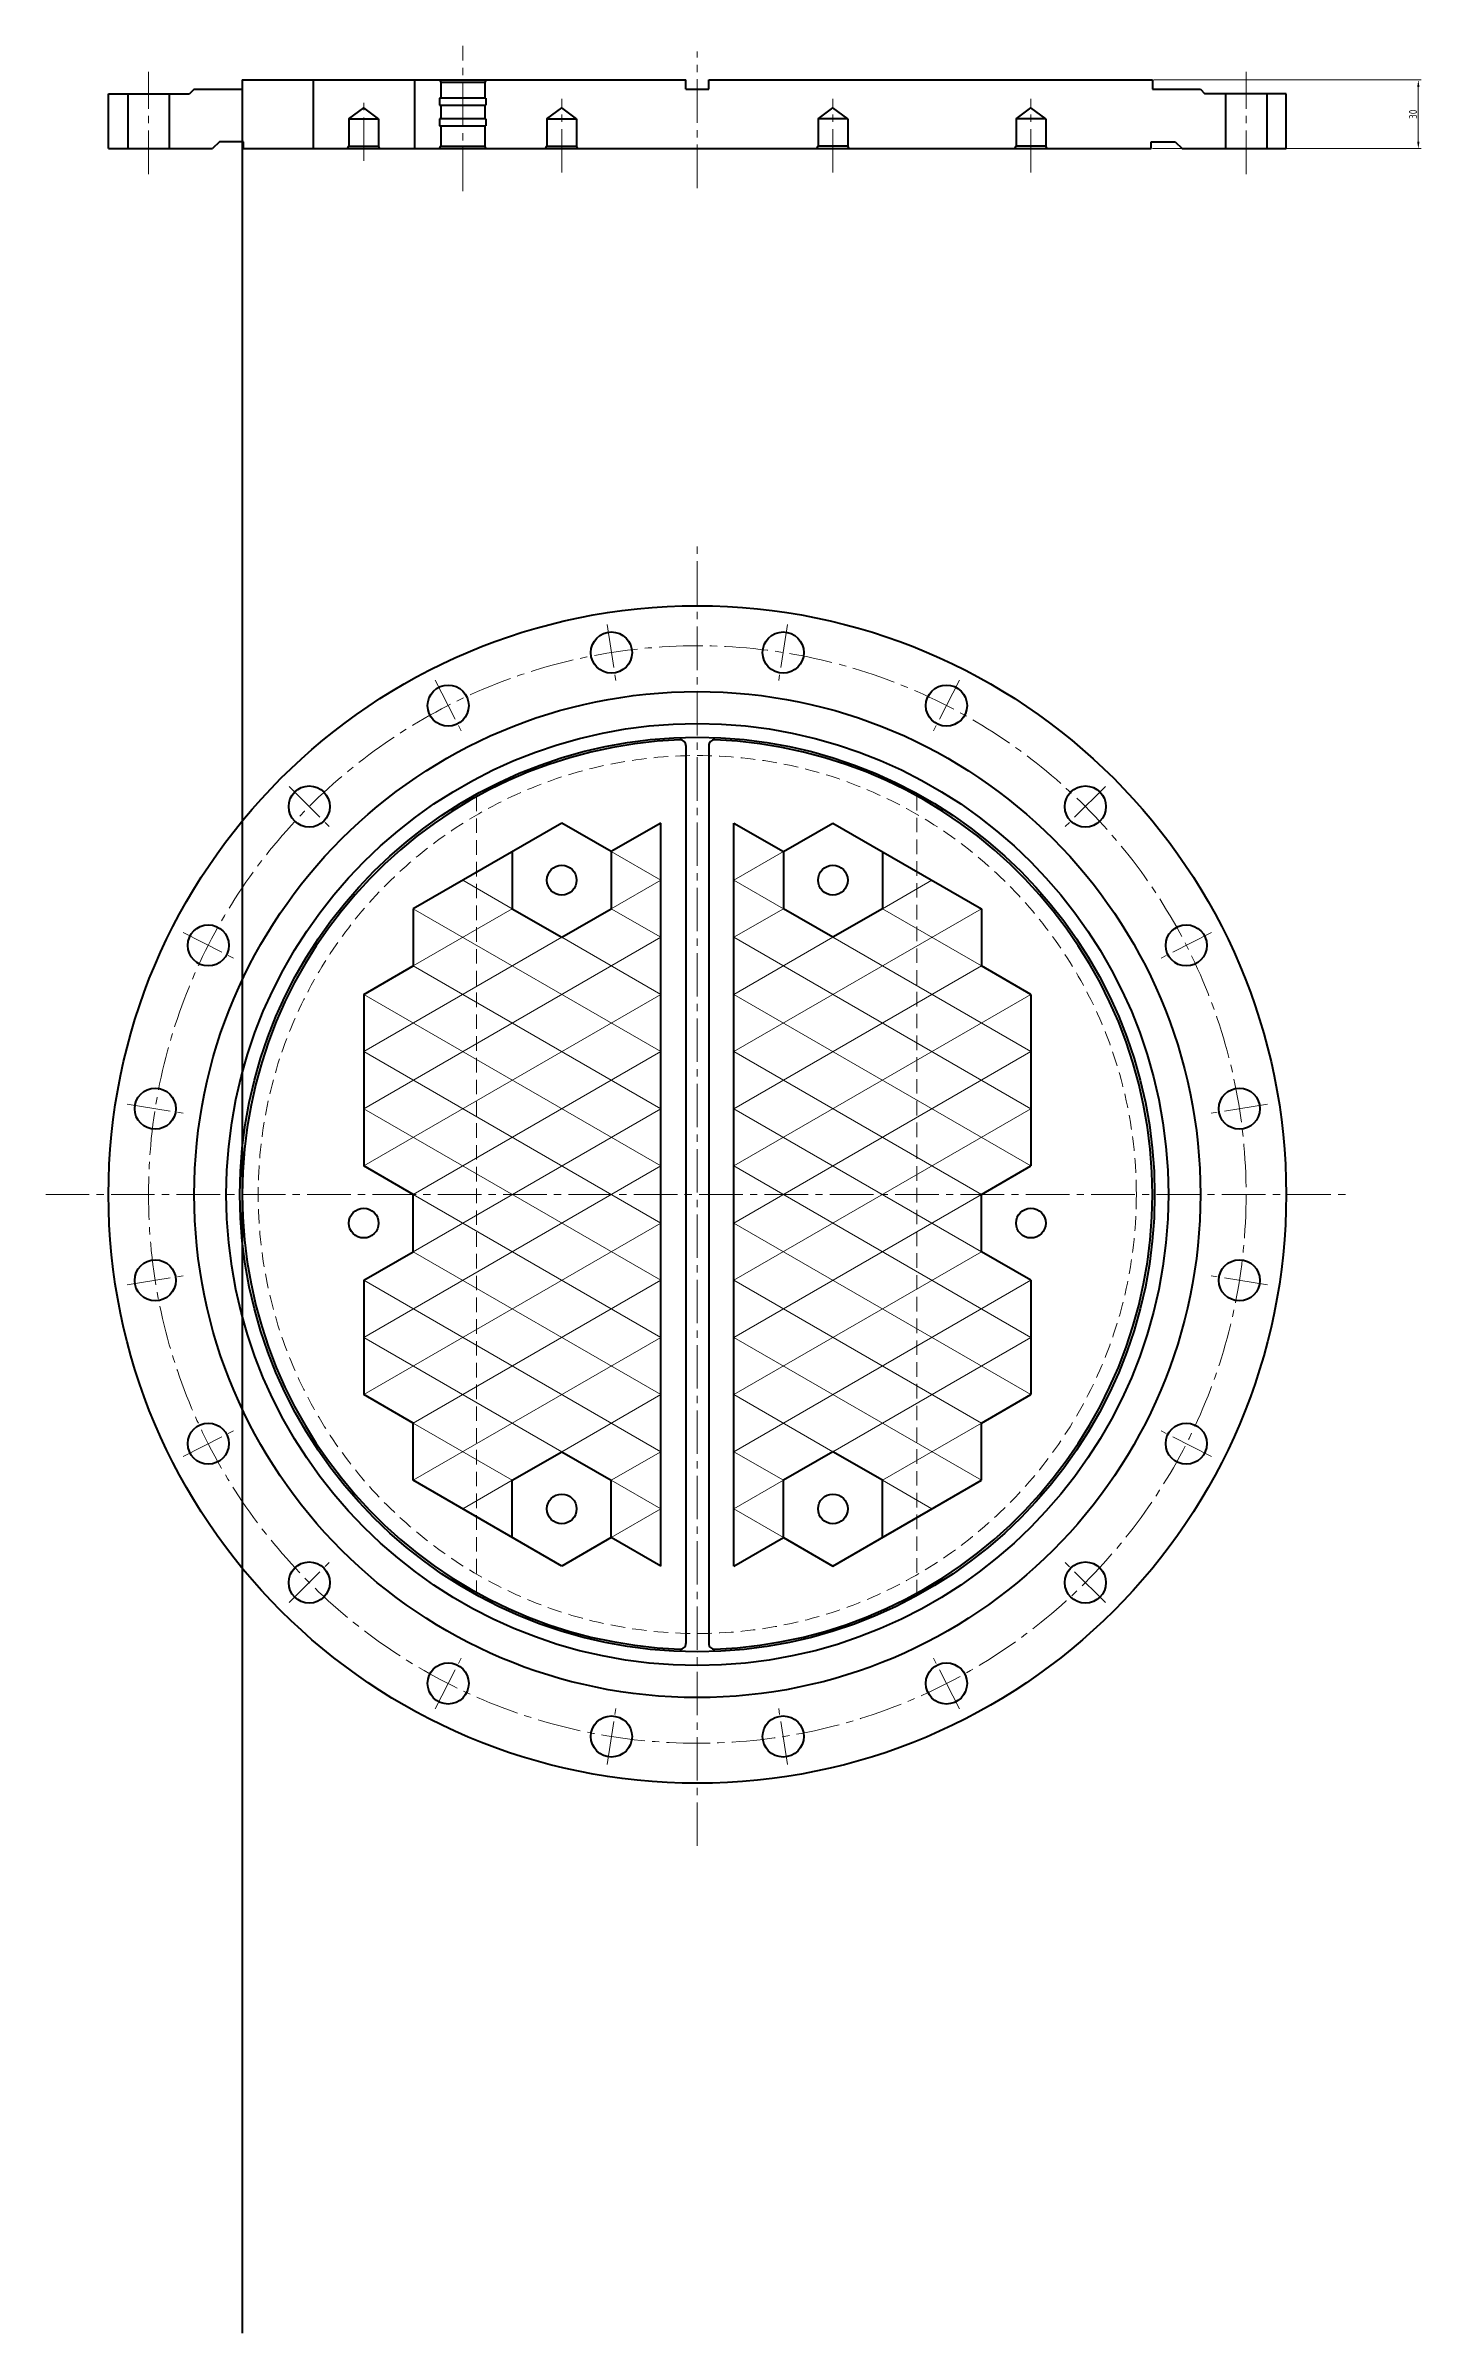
# Model space of a CAD drawing. Header units: millimetres. Extents: x -429811 to -211006, y 118619 to 258323.
# Drawn here: x -217057 to -216456, y 118619 to 119620 of the extents above; entities that cross this region are included whole.
import ezdxf

# ---------------------------------------------------------------- set-up
doc = ezdxf.new("R2010")
doc.units = ezdxf.units.MM
doc.linetypes.add('CENTER2', pattern=[28.575, 19.05, -3.175, 3.175, -3.175])
doc.linetypes.add('DASHED2', pattern=[9.525, 6.35, -3.175])
for name, color, linetype, lineweight in [('图层1', 7, 'Continuous', 40), ('图层2', 1, 'Continuous', 20), ('图层5', 3, 'DASHED2', 20), ('图层6', 4, 'CENTER2', 20)]:
    doc.layers.add(name, color=color, linetype=linetype, lineweight=lineweight)
doc.styles.add('工程字体', font='gbenor.shx', dxfattribs={"bigfont": 'gbcbig.shx'})
doc.dimstyles.new('ISO-25', dxfattribs={"dimtxt": 3.5, "dimasz": 3, "dimexe": 1.25, "dimexo": 0.625, "dimtad": 1, "dimdec": 1, "dimtxsty": '工程字体', "dimcen": 2.5, "dimclrd": 3, "dimclre": 3, "dimclrt": 2, "dimadec": 0, "dimazin": 0, "dimtfac": 1, "dimtdec": 1, "dimtmove": 0, "dimatfit": 3, "dimfxl": 0, "dimlwd": 13, "dimlwe": 13, "dimarcsym": 0})

# ---------------------------------------------------------------- blocks, each defined once
blk = doc.blocks.new('*D140')
at = {"layer": 'Defpoints', "color": 0}
for p in [(-216573.4, 119604.8), (-216573.9, 119574.8), (-216457.1, 119574.8)]:
    blk.add_point(p, dxfattribs=at)
at = {"layer": '图层1', "color": 3, "lineweight": 13}
for p, q in [((-216572.8, 119604.8), (-216455.8, 119604.8)), ((-216457.1, 119601.8), (-216457.1, 119577.8)), ((-216573.3, 119574.8), (-216455.8, 119574.8))]:
    blk.add_line(p, q, dxfattribs=at)
at = {"layer": '图层1', "color": 3}
for points in [[(-216457.6, 119601.8), (-216456.6, 119601.8), (-216457.1, 119604.8)], [(-216457.6, 119577.8), (-216456.6, 119577.8), (-216457.1, 119574.8)]]:
    blk.add_solid(points, dxfattribs=at)
at = {"layer": '图层1', "color": 2, "insert": (-216459.4, 119589.8), "char_height": 3.5, "attachment_point": 5, "rotation": 90, "style": '工程字体'}
blk.add_mtext('30', dxfattribs=at)

msp = doc.modelspace()

# ---------------------------------------------------------------- linework, layer by layer
at = {"layer": '图层1'}
for p, q in [((-216992.41, 119600.81), (-216994.41, 119598.81)), ((-216992.41, 119600.81), (-216971.41, 119600.81)), ((-216971.41, 119604.81), (-216777.41, 119604.81)), ((-216971.41, 119604.81), (-216971.41, 119600.81)), ((-216971.41, 119600.81), (-216971.41, 118619.27)), ((-216940.47, 119604.81), (-216940.47, 119574.81)), ((-216896.15, 119604.81), (-216896.15, 119574.81)), ((-216885.21, 119604.81), (-216884.63, 119603.81)), ((-216884.63, 119603.81), (-216884.63, 119596.81)), ((-216884.63, 119603.81), (-216865.38, 119603.81)), ((-216864.81, 119604.81), (-216865.38, 119603.81)), ((-216865.38, 119603.81), (-216865.38, 119596.81)), ((-216777.41, 119600.81), (-216777.41, 119604.81)), ((-216777.41, 119600.81), (-216767.41, 119600.81)), ((-216767.41, 119600.81), (-216767.41, 119604.81)), ((-216767.41, 119604.81), (-216573.41, 119604.81)), ((-216573.41, 119604.81), (-216573.41, 119600.81)), ((-216573.41, 119600.81), (-216552.41, 119600.81)), ((-216552.41, 119600.81), (-216550.41, 119598.81)), ((-217029.91, 119574.81), (-217029.91, 119598.81)), ((-217029.91, 119598.81), (-216994.41, 119598.81)), ((-217021.41, 119598.81), (-217021.41, 119574.81)), ((-217003.41, 119598.81), (-217003.41, 119574.81)), ((-216924.81, 119587.81), (-216918.31, 119592.56)), ((-216911.81, 119587.81), (-216918.31, 119592.56)), ((-216864.88, 119596.81), (-216885.13, 119596.81)), ((-216885.13, 119596.81), (-216885.13, 119593.81)), ((-216885.13, 119593.81), (-216864.88, 119593.81)), ((-216884.63, 119593.81), (-216884.63, 119587.81)), ((-216865.38, 119593.81), (-216865.38, 119587.81)), ((-216864.88, 119596.81), (-216864.88, 119593.81)), ((-216838.21, 119587.81), (-216831.71, 119592.56)), ((-216825.21, 119587.81), (-216831.71, 119592.56)), ((-216719.61, 119587.81), (-216713.11, 119592.56)), ((-216706.61, 119587.81), (-216713.11, 119592.56)), ((-216633, 119587.81), (-216626.5, 119592.56)), ((-216620, 119587.81), (-216626.5, 119592.56)), ((-216514.91, 119598.81), (-216550.41, 119598.81)), ((-216541.41, 119598.81), (-216541.41, 119574.81)), ((-216523.41, 119598.81), (-216523.41, 119574.81)), ((-216514.91, 119574.81), (-216514.91, 119598.81)), ((-216924.81, 119587.81), (-216911.81, 119587.81)), ((-216924.81, 119587.81), (-216924.81, 119575.81)), ((-216911.81, 119587.81), (-216911.81, 119575.81)), ((-216885.13, 119587.81), (-216885.13, 119584.81)), ((-216864.88, 119587.81), (-216885.13, 119587.81)), ((-216885.13, 119584.81), (-216864.88, 119584.81)), ((-216884.63, 119584.81), (-216884.63, 119575.81)), ((-216865.38, 119584.81), (-216865.38, 119575.81)), ((-216864.88, 119587.81), (-216864.88, 119584.81)), ((-216838.21, 119587.81), (-216838.21, 119575.81)), ((-216838.21, 119587.81), (-216825.21, 119587.81)), ((-216825.21, 119587.81), (-216825.21, 119575.81)), ((-216706.61, 119587.81), (-216719.61, 119587.81)), ((-216719.61, 119587.81), (-216719.61, 119575.81)), ((-216706.61, 119587.81), (-216706.61, 119575.81)), ((-216633, 119587.81), (-216633, 119575.81)), ((-216620, 119587.81), (-216633, 119587.81)), ((-216620, 119587.81), (-216620, 119575.81)), ((-217029.91, 119574.81), (-216984.41, 119574.81)), ((-216981.41, 119577.81), (-216984.41, 119574.81)), ((-216970.91, 119577.81), (-216981.41, 119577.81)), ((-216970.91, 119574.81), (-216970.91, 119577.81)), ((-216970.91, 119574.81), (-216573.91, 119574.81)), ((-216925.39, 119574.81), (-216924.81, 119575.81)), ((-216924.81, 119575.81), (-216911.81, 119575.81)), ((-216911.23, 119574.81), (-216911.81, 119575.81)), ((-216885.21, 119574.81), (-216884.63, 119575.81)), ((-216884.63, 119575.81), (-216865.38, 119575.81)), ((-216864.81, 119574.81), (-216865.38, 119575.81)), ((-216838.79, 119574.81), (-216838.21, 119575.81)), ((-216838.21, 119575.81), (-216825.21, 119575.81)), ((-216824.63, 119574.81), (-216825.21, 119575.81)), ((-216720.18, 119574.81), (-216719.61, 119575.81)), ((-216706.61, 119575.81), (-216719.61, 119575.81)), ((-216706.03, 119574.81), (-216706.61, 119575.81)), ((-216633.58, 119574.81), (-216633, 119575.81)), ((-216620, 119575.81), (-216633, 119575.81)), ((-216619.43, 119574.81), (-216620, 119575.81)), ((-216573.91, 119577.81), (-216563.41, 119577.81)), ((-216573.91, 119574.81), (-216573.91, 119577.81)), ((-216563.41, 119577.81), (-216560.41, 119574.81)), ((-216560.41, 119574.81), (-216514.91, 119574.81)), ((-216777.41, 119313.68), (-216777.41, 118920.97)), ((-216767.41, 119313.68), (-216767.41, 118920.97)), ((-216831.71, 119279.82), (-216896.66, 119242.32)), ((-216810.06, 119267.32), (-216831.71, 119279.82)), ((-216788.41, 119279.82), (-216810.06, 119267.32)), ((-216788.41, 118954.82), (-216788.41, 119279.82)), ((-216756.41, 119279.82), (-216734.76, 119267.32)), ((-216756.41, 118954.82), (-216756.41, 119279.82)), ((-216734.76, 119267.32), (-216713.11, 119279.82)), ((-216713.11, 119279.82), (-216648.15, 119242.32)), ((-216853.36, 119267.32), (-216853.36, 119242.32)), ((-216810.06, 119267.32), (-216810.06, 119242.32)), ((-216734.76, 119267.32), (-216734.76, 119242.32)), ((-216691.45, 119267.32), (-216691.45, 119242.32)), ((-216896.66, 119242.32), (-216896.66, 119217.32)), ((-216853.36, 119242.32), (-216831.71, 119229.82)), ((-216831.71, 119229.82), (-216810.06, 119242.32)), ((-216713.11, 119229.82), (-216734.76, 119242.32)), ((-216691.45, 119242.32), (-216713.11, 119229.82)), ((-216648.15, 119242.32), (-216648.15, 119217.32)), ((-216918.31, 119204.82), (-216896.66, 119217.32)), ((-216626.5, 119204.82), (-216648.15, 119217.32)), ((-216918.31, 119204.82), (-216918.31, 119129.82)), ((-216626.5, 119204.82), (-216626.5, 119129.82)), ((-216896.66, 119117.32), (-216918.31, 119129.82)), ((-216648.15, 119117.32), (-216626.5, 119129.82)), ((-216896.66, 119092.32), (-216896.66, 119117.32)), ((-216648.15, 119092.32), (-216648.15, 119117.32)), ((-216918.31, 119079.82), (-216896.66, 119092.32)), ((-216626.5, 119079.82), (-216648.15, 119092.32)), ((-216918.31, 119079.82), (-216918.31, 119029.82)), ((-216626.5, 119079.82), (-216626.5, 119029.82)), ((-216896.66, 119017.32), (-216918.31, 119029.82)), ((-216648.15, 119017.32), (-216626.5, 119029.82)), ((-216896.66, 118992.32), (-216896.66, 119017.32)), ((-216648.15, 118992.32), (-216648.15, 119017.32)), ((-216853.36, 118992.32), (-216831.71, 119004.82)), ((-216831.71, 119004.82), (-216810.06, 118992.32)), ((-216713.11, 119004.82), (-216734.76, 118992.32)), ((-216691.45, 118992.32), (-216713.11, 119004.82)), ((-216831.71, 118954.82), (-216896.66, 118992.32)), ((-216853.36, 118967.32), (-216853.36, 118992.32)), ((-216810.06, 118967.32), (-216810.06, 118992.32)), ((-216734.76, 118967.32), (-216734.76, 118992.32)), ((-216713.11, 118954.82), (-216648.15, 118992.32)), ((-216691.45, 118967.32), (-216691.45, 118992.32)), ((-216810.06, 118967.32), (-216831.71, 118954.82)), ((-216788.41, 118954.82), (-216810.06, 118967.32)), ((-216756.41, 118954.82), (-216734.76, 118967.32)), ((-216734.76, 118967.32), (-216713.11, 118954.82))]:
    msp.add_line(p, q, dxfattribs=at)
for centre, radius in [((-216772.41, 119117.32), 257.5), ((-216809.95, 119354.37), 9), ((-216734.86, 119354.37), 9), ((-216881.36, 119331.17), 9), ((-216663.45, 119331.17), 9), ((-216772.41, 119117.32), 220), ((-216772.41, 119117.32), 206), ((-216772.41, 119117.32), 200), ((-216942.11, 119287.03), 9), ((-216602.7, 119287.03), 9), ((-216831.71, 119254.82), 6.5), ((-216713.11, 119254.82), 6.5), ((-216986.25, 119226.28), 9), ((-216558.57, 119226.28), 9), ((-217009.45, 119154.87), 9), ((-216535.36, 119154.87), 9), ((-216918.31, 119104.82), 6.5), ((-216626.5, 119104.82), 6.5), ((-217009.45, 119079.78), 9), ((-216535.36, 119079.78), 9), ((-216986.25, 119008.37), 9), ((-216558.57, 119008.37), 9), ((-216831.71, 118979.82), 6.5), ((-216713.11, 118979.82), 6.5), ((-216942.11, 118947.62), 9), ((-216602.7, 118947.62), 9), ((-216881.36, 118903.48), 9), ((-216663.45, 118903.48), 9), ((-216809.95, 118880.28), 9), ((-216734.86, 118880.28), 9)]:
    msp.add_circle(centre, radius, dxfattribs=at)
for centre, radius, start, end in [((-216772.41, 119117.32), 199, 92.18739, 267.81261), ((-216779.91, 119313.68), 2.5, 0, 92.18739), ((-216764.91, 119313.68), 2.5, 87.81261, 180), ((-216772.41, 119117.32), 199, 272.18739, 87.81261), ((-216779.91, 118920.97), 2.5, 267.81261, 0), ((-216764.91, 118920.97), 2.5, 180, 272.18739)]:
    msp.add_arc(centre, radius, start, end, dxfattribs=at)
at = {"layer": '图层2'}
for p, q in [((-216788.41, 119254.82), (-216810.06, 119267.32)), ((-216756.41, 119254.82), (-216734.76, 119267.32)), ((-216853.36, 119242.32), (-216875.01, 119254.82)), ((-216788.41, 119254.82), (-216810.06, 119242.32)), ((-216756.41, 119254.82), (-216734.76, 119242.32)), ((-216691.45, 119242.32), (-216669.8, 119254.82)), ((-216788.41, 119179.82), (-216896.66, 119242.32)), ((-216853.36, 119242.32), (-216896.66, 119217.32)), ((-216788.41, 119229.82), (-216810.06, 119242.32)), ((-216756.41, 119229.82), (-216734.76, 119242.32)), ((-216756.41, 119179.82), (-216648.15, 119242.32)), ((-216691.45, 119242.32), (-216648.15, 119217.32)), ((-216788.41, 119229.82), (-216918.31, 119154.82)), ((-216831.71, 119229.82), (-216918.31, 119179.82)), ((-216788.41, 119204.82), (-216831.71, 119229.82)), ((-216756.41, 119229.82), (-216626.5, 119154.82)), ((-216756.41, 119204.82), (-216713.11, 119229.82)), ((-216713.11, 119229.82), (-216626.5, 119179.82)), ((-216788.41, 119154.82), (-216896.66, 119217.32)), ((-216756.41, 119154.82), (-216648.15, 119217.32)), ((-216788.41, 119129.82), (-216918.31, 119204.82)), ((-216788.41, 119204.82), (-216918.31, 119129.82)), ((-216756.41, 119204.82), (-216626.5, 119129.82)), ((-216756.41, 119129.82), (-216626.5, 119204.82)), ((-216788.41, 119104.82), (-216918.31, 119179.82)), ((-216788.41, 119179.82), (-216896.66, 119117.32)), ((-216756.41, 119104.82), (-216626.5, 119179.82)), ((-216756.41, 119179.82), (-216648.15, 119117.32)), ((-216788.41, 119079.82), (-216918.31, 119154.82)), ((-216788.41, 119154.82), (-216896.66, 119092.32)), ((-216756.41, 119079.82), (-216626.5, 119154.82)), ((-216756.41, 119154.82), (-216648.15, 119092.32)), ((-216788.41, 119129.82), (-216918.31, 119054.82)), ((-216756.41, 119129.82), (-216626.5, 119054.82)), ((-216788.41, 119054.82), (-216896.66, 119117.32)), ((-216756.41, 119054.82), (-216648.15, 119117.32)), ((-216788.41, 119104.82), (-216918.31, 119029.82)), ((-216756.41, 119104.82), (-216626.5, 119029.82)), ((-216788.41, 119029.82), (-216896.66, 119092.32)), ((-216756.41, 119029.82), (-216648.15, 119092.32)), ((-216788.41, 119004.82), (-216918.31, 119079.82)), ((-216788.41, 119079.82), (-216896.66, 119017.32)), ((-216756.41, 119004.82), (-216626.5, 119079.82)), ((-216756.41, 119079.82), (-216648.15, 119017.32)), ((-216831.71, 119004.82), (-216918.31, 119054.82)), ((-216788.41, 119054.82), (-216896.66, 118992.32)), ((-216756.41, 119054.82), (-216648.15, 118992.32)), ((-216713.11, 119004.82), (-216626.5, 119054.82)), ((-216788.41, 119029.82), (-216831.71, 119004.82)), ((-216756.41, 119029.82), (-216713.11, 119004.82)), ((-216853.36, 118992.32), (-216896.66, 119017.32)), ((-216691.45, 118992.32), (-216648.15, 119017.32)), ((-216788.41, 119004.82), (-216810.06, 118992.32)), ((-216756.41, 119004.82), (-216734.76, 118992.32)), ((-216853.36, 118992.32), (-216875.01, 118979.82)), ((-216788.41, 118979.82), (-216810.06, 118992.32)), ((-216756.41, 118979.82), (-216734.76, 118992.32)), ((-216691.45, 118992.32), (-216669.8, 118979.82)), ((-216788.41, 118979.82), (-216810.06, 118967.32)), ((-216756.41, 118979.82), (-216734.76, 118967.32))]:
    msp.add_line(p, q, dxfattribs=at)
at = {"layer": '图层5'}
for p, q in [((-216868.91, 119291.36), (-216868.91, 118943.29)), ((-216676.41, 119291.64), (-216676.41, 118943.01))]:
    msp.add_line(p, q, dxfattribs=at)
msp.add_circle((-216772.41, 119117.32), 192, dxfattribs=at)
at = {"layer": '图层6'}
for p, q in [((-216875.01, 119556.18), (-216875.01, 119619.77)), ((-216772.41, 119557.48), (-216772.41, 119617.25)), ((-217012.41, 119563.68), (-217012.41, 119608.4)), ((-216532.41, 119563.68), (-216532.41, 119608.4)), ((-216918.31, 119569.38), (-216918.31, 119596.58)), ((-216831.71, 119564.27), (-216831.71, 119596.58)), ((-216713.11, 119564.27), (-216713.11, 119596.58)), ((-216626.5, 119564.27), (-216626.5, 119596.58)), ((-216772.41, 118832.39), (-216772.41, 119402.26)), ((-216811.89, 119366.63), (-216808.01, 119342.11)), ((-216732.92, 119366.63), (-216736.8, 119342.11)), ((-216887, 119342.23), (-216875.73, 119320.11)), ((-216657.81, 119342.23), (-216669.08, 119320.11)), ((-216950.89, 119295.81), (-216933.34, 119278.25)), ((-216593.92, 119295.81), (-216611.48, 119278.25)), ((-216997.31, 119231.92), (-216975.19, 119220.65)), ((-216547.51, 119231.92), (-216569.62, 119220.65)), ((-217021.71, 119156.81), (-216997.19, 119152.93)), ((-216523.1, 119156.81), (-216547.62, 119152.93)), ((-217057.34, 119117.32), (-216487.47, 119117.32)), ((-217021.71, 119077.84), (-216997.19, 119081.72)), ((-216523.1, 119077.84), (-216547.62, 119081.72)), ((-216997.31, 119002.73), (-216975.19, 119014)), ((-216547.51, 119002.73), (-216569.62, 119014)), ((-216950.89, 118938.84), (-216933.34, 118956.4)), ((-216593.92, 118938.84), (-216611.48, 118956.4)), ((-216887, 118892.42), (-216875.73, 118914.54)), ((-216657.81, 118892.42), (-216669.08, 118914.54)), ((-216811.89, 118868.02), (-216808.01, 118892.54)), ((-216732.92, 118868.02), (-216736.8, 118892.54))]:
    msp.add_line(p, q, dxfattribs=at)
msp.add_circle((-216772.41, 119117.32), 240, dxfattribs=at)

# ---------------------------------------------------------------- dimensions: what is measured, and where the dimension line sits
at = {"layer": '图层1'}
dim = msp.add_linear_dim(base=(-216457.07, 119574.81), p1=(-216573.41, 119604.81), p2=(-216573.91, 119574.81), angle=90, dimstyle='ISO-25', dxfattribs=at)
dim.commit()
dim.dimension.update_dxf_attribs({"geometry": '*D140', "text_midpoint": (-216459.45, 119589.81)})

doc.saveas('drawing.dxf')
